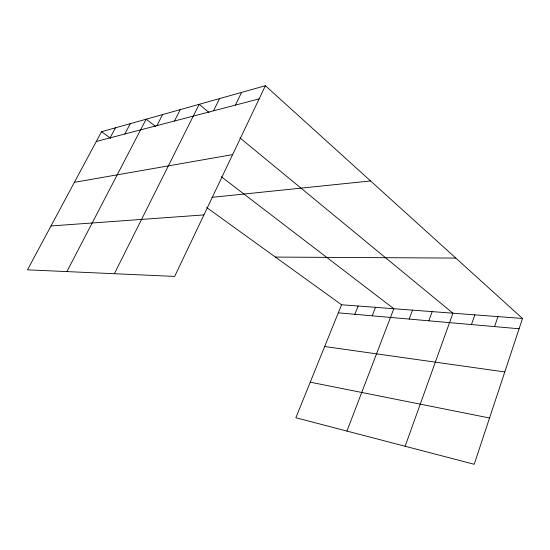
<?xml version="1.0" encoding="UTF-8"?>
<svg xmlns="http://www.w3.org/2000/svg" width="550" height="550" viewBox="0 0 550 550"><rect width="100%" height="100%" fill="white"/><g stroke="black" fill="none" stroke-linecap="round" stroke-linejoin="round"><path stroke-width="0.82" d="M522.5 318.464L474.217 464.283L295.859 417.746L341.55 304.762L522.5 318.464L265.396 85.718L101.523 131.725L27.5 269.83L174.666 276.416L265.396 85.718M494.574 326.604L497.977 316.607M471.426 324.562L474.822 314.854M405.13 446.256L452.925 313.197L239.889 137.837M428.808 320.808L432.183 311.63M409.152 319.076L412.507 310.138M346.933 431.069L393.821 308.722L221.313 176.729M372.206 315.817L375.519 307.333M354.826 314.291L358.119 306.02M235.407 105.091L241.56 92.407M213.524 110.818L219.546 98.588M114.393 273.721L199.162 104.314L209.041 112.448M174.439 121.034L180.228 109.629M156.922 125.613L162.594 114.579M66.914 271.59L146.135 119.199L155.595 126.445M124.836 134.007L130.274 123.654M110.11 137.858L115.438 127.82M96.298 141.467L259.126 98.89M74.394 182.339L232.609 154.619M211.991 197.347L370.59 180.95M51.013 225.954L203.933 214.913M275.406 257.077L455.799 258.087M338.291 312.833L519.09 328.762M324.665 346.521L504.79 371.951M310.241 382.174L489.541 418M101.523 131.725L110.564 138.243M206.752 207.591L341.55 304.762"/></g></svg>
